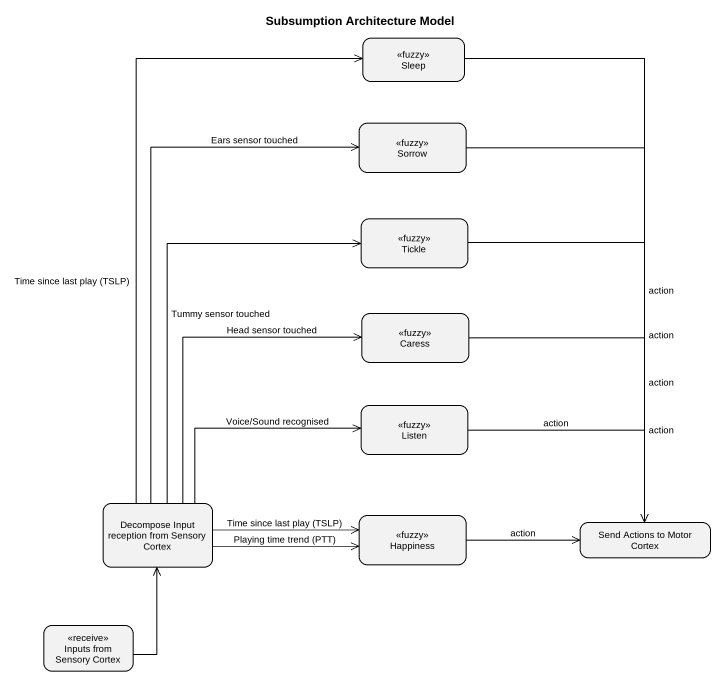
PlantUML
@startuml
title Subsumption Architecture Model
hide empty description
state Sleep <<fuzzy>>
state Sorrow <<fuzzy>>
state Tickle <<fuzzy>>
state Caress <<fuzzy>>
state Listen <<fuzzy>>
state "Decompose Input reception from Sensory Cortex" as Decompose_Input_reception
state Happiness <<fuzzy>>
state "Send Actions to Motor Cortex" as Send_Actions_to_Motor_Cortex
state "Inputs from Sensory Cortex" as Inputs_from_Sensory_Cortex <<receive>>
Sleep --> Send_Actions_to_Motor_Cortex : action
Sorrow --> Send_Actions_to_Motor_Cortex : action
Tickle --> Send_Actions_to_Motor_Cortex : action
Caress --> Send_Actions_to_Motor_Cortex : action
Listen -right-> Send_Actions_to_Motor_Cortex : action
Decompose_Input_reception -up-> Sleep : Time since last play (TSLP)
Decompose_Input_reception -up-> Sorrow : Ears sensor touched
Decompose_Input_reception -up-> Tickle : Tummy sensor touched
Decompose_Input_reception -up-> Caress : Head sensor touched
Decompose_Input_reception -right-> Listen : Voice/Sound recognised
Decompose_Input_reception -right-> Happiness : Time since last play (TSLP)
Decompose_Input_reception -right-> Happiness : Playing time trend (PTT)
Happiness -right-> Send_Actions_to_Motor_Cortex : action
Inputs_from_Sensory_Cortex -up-> Decompose_Input_reception
@enduml
